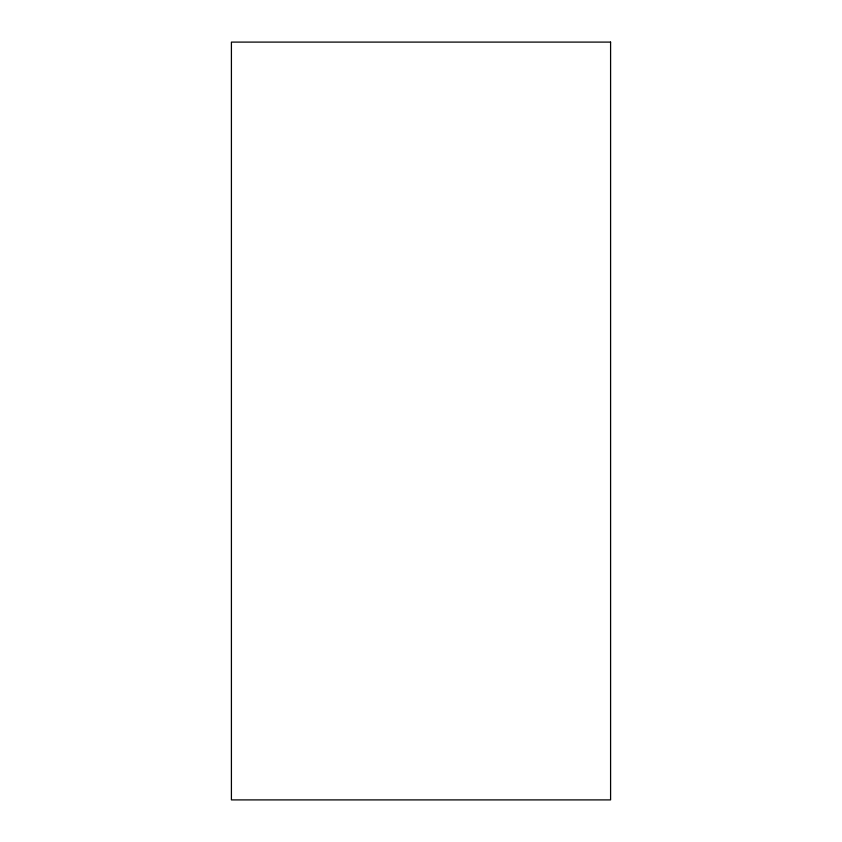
<?xml version="1.0" encoding="UTF-8"?>
<svg xmlns="http://www.w3.org/2000/svg" width="842" height="842" viewBox="0 0 842 842"><rect width="100%" height="100%" fill="white"/><g stroke="black" fill="none" stroke-linecap="round" stroke-linejoin="round"><path stroke-width="1.26" d="M610.587 42.1L231.413 42.1L231.413 799.9L610.587 799.9L610.587 42.1"/></g></svg>
